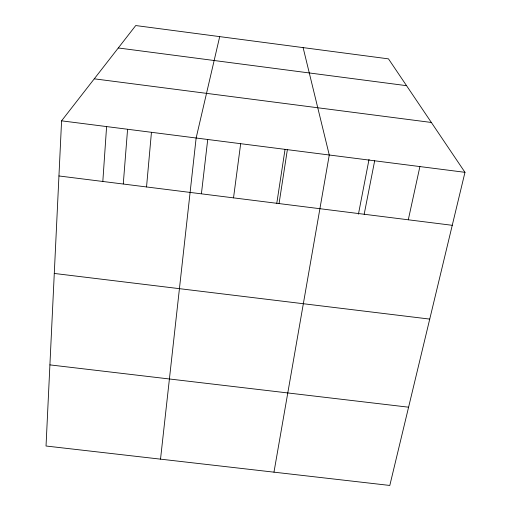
<?xml version="1.0" encoding="UTF-8"?>
<svg xmlns="http://www.w3.org/2000/svg" width="511" height="511" viewBox="0 0 511 511"><rect width="100%" height="100%" fill="white"/><g stroke="black" fill="none" stroke-linecap="round" stroke-linejoin="round"><path stroke-width="0.77" d="M61.582 120.832L46.028 446.014L389.804 485.45L464.972 172.322L388.475 58.861L135.734 25.55L61.582 120.832L464.972 172.322M102.82 181.469L106.595 126.581M123.285 183.871L127.571 129.366M146.536 186.949L151.448 132.304M160.518 459.146L196.141 138.008L219.704 36.62M201.423 193.675L207.715 139.599M233.521 197.866L240.675 143.693M276.79 203.289L285.049 149.359M279.076 203.416L287.354 149.761M273.973 472.164L329.269 154.999L303.112 47.612M358.435 214.16L369.031 159.394M364.177 214.256L374.665 160.799M408.295 219.787L419.901 166.573M49.912 364.886L408.589 407.19M54.281 273.449L429.738 319.094M58.944 175.963L452.254 225.306M94.273 78.822L431.361 122.468M118.29 47.97L406.558 85.676"/></g></svg>
